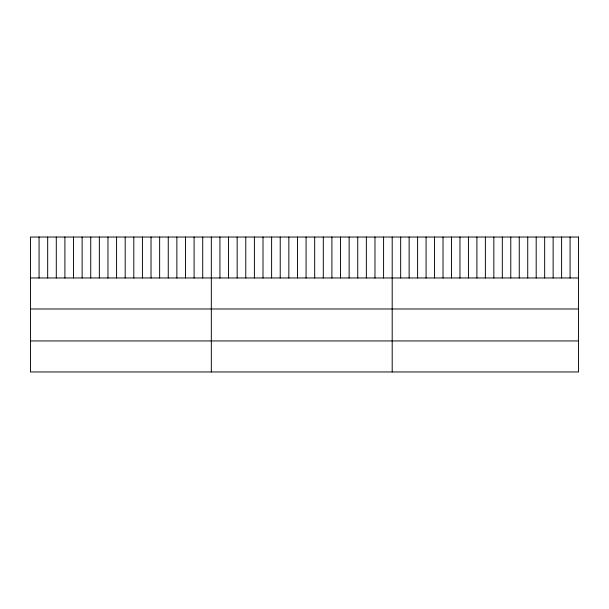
<?xml version="1.0" encoding="UTF-8"?>
<svg xmlns="http://www.w3.org/2000/svg" width="609" height="609" viewBox="0 0 609 609"><rect width="100%" height="100%" fill="white"/><g stroke="black" fill="none" stroke-linecap="round" stroke-linejoin="round"><path stroke-width="0.91" d="M30.45 277.97L578.55 277.97M30.45 308.984L578.55 308.984M30.45 340.941L578.55 340.941M570.077 237.038L570.077 277.97M561.612 237.038L561.612 277.97M553.139 237.038L553.139 277.97M544.667 237.038L544.667 277.97M536.194 237.038L536.194 277.97M527.729 237.038L527.729 277.97M519.256 237.038L519.256 277.97M510.784 237.038L510.784 277.97M502.311 237.038L502.311 277.97M493.846 237.038L493.846 277.97M485.373 237.038L485.373 277.97M476.9 237.038L476.9 277.97M468.435 237.038L468.435 277.97M459.962 237.038L459.962 277.97M451.49 237.038L451.49 277.97M443.017 237.038L443.017 277.97M434.552 237.038L434.552 277.97M426.079 237.038L426.079 277.97M417.607 237.038L417.607 277.97M409.134 237.038L409.134 277.97M400.669 237.038L400.669 277.97M392.196 237.038L392.196 371.962M383.586 237.038L383.586 277.97M374.969 237.038L374.969 277.97M366.359 237.038L366.359 277.97M357.742 237.038L357.742 277.97M349.132 237.038L349.132 277.97M340.515 237.038L340.515 277.97M331.905 237.038L331.905 277.97M323.295 237.038L323.295 277.97M314.678 237.038L314.678 277.97M306.068 237.038L306.068 277.97M297.451 237.038L297.451 277.97M288.841 237.038L288.841 277.97M280.224 237.038L280.224 277.97M271.614 237.038L271.614 277.97M263.004 237.038L263.004 277.97M254.387 237.038L254.387 277.97M245.777 237.038L245.777 277.97M237.16 237.038L237.16 277.97M228.55 237.038L228.55 277.97M219.933 237.038L219.933 277.97M211.323 237.038L211.323 371.962M202.713 237.038L202.713 277.97M194.096 237.038L194.096 277.97M185.486 237.038L185.486 277.97M176.869 237.038L176.869 277.97M168.259 237.038L168.259 277.97M159.642 237.038L159.642 277.97M151.032 237.038L151.032 277.97M142.422 237.038L142.422 277.97M133.805 237.038L133.805 277.97M125.195 237.038L125.195 277.97M116.578 237.038L116.578 277.97M107.968 237.038L107.968 277.97M99.351 237.038L99.351 277.97M90.741 237.038L90.741 277.97M82.131 237.038L82.131 277.97M73.514 237.038L73.514 277.97M64.904 237.038L64.904 277.97M56.287 237.038L56.287 277.97M47.677 237.038L47.677 277.97M39.06 237.038L39.06 277.97M578.55 237.038L30.45 237.038L30.45 371.962L578.55 371.962L578.55 237.038"/></g></svg>
